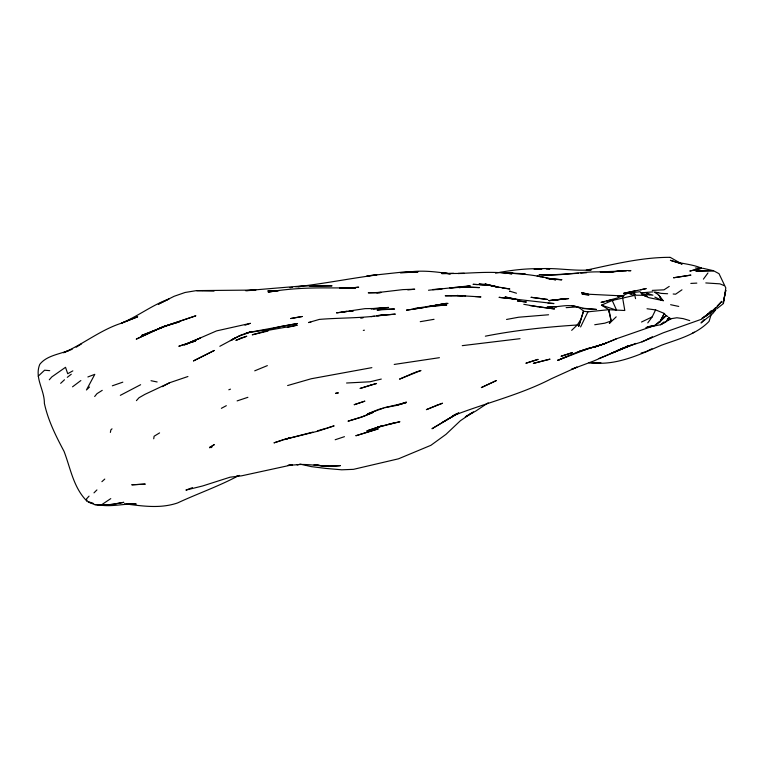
<?xml version="1.0" encoding="UTF-8"?>
<svg xmlns="http://www.w3.org/2000/svg" width="764" height="764" viewBox="0 0 764 764"><rect width="100%" height="100%" fill="white"/><g stroke="black" fill="none" stroke-linecap="round" stroke-linejoin="round"><path stroke-width="1.15" d="M89.054 496.123L86.408 499.016L87.201 501.385C73.449 487.852 70.651 468.561 64.042 451.352C55.906 436.063 47.998 420.334 44.369 403.287C44.579 389.85 34.208 377.836 39.776 364.352C46.566 355.652 59.162 354.305 68.817 350.418M153.726 438.784L154.099 436.244L159.581 432.901M608.316 309.382L601.459 305.17L612.222 300.481L633.757 295.553L634.216 293.128L628.371 293.061L617.665 297.912L601.029 302.382L604.477 301.895M110.369 432.414L110.895 429.846L112.021 428.824M711.341 313.966L709.068 321.377C696.376 334.517 678.279 339.149 661.681 345.127C638.723 354.974 615.058 366.424 589.359 362.489M622.584 297.654L624.799 310.49L608.593 309.707L587.927 311.827L583.515 311.225L578.644 326.467L583.515 311.225C573.965 301.073 559.095 307.93 547.1 307.118L552.935 306.861M580.602 326.954L587.927 311.827M647.786 322.895L652.16 316.917L655.588 309.897L664.002 313.297M663.744 314.663L659.743 322.131L654.729 325.474L616.452 338.777L603.99 343.953L589.006 348.432M571.673 330.344L577.25 324.986L580.926 319.495M703.405 279.147L707.961 272.958M689.711 320.593L683.159 318.617L676.875 317.757L671.04 318.712L668.968 317.748L665.759 321.93L660.612 324.729L645.943 327.584L654.729 325.474L659.084 321.72M715.916 309.468L712.745 313.546L700.999 322.981L704.236 319.495M94.669 396.506L96.99 393.661L102.233 390.347M38.2 376.184L44.589 370.215L49.717 370.655M49.288 379.784L51.828 376.9L65.523 367.303L67.71 373.711L72.838 370.874M136.422 400.642L138.981 397.757L144.959 394.339L169.684 382.716L187.925 376.518M715.648 307.586L711.771 311.521L704.561 316.793L711.37 310.852L706.71 315.627L708.6 313.67L701.514 319.237L663.295 332.789L641.999 341.842L627.024 346.675L593.466 361.105L571.663 369.27L576.973 367.131L551.331 378.753C519.873 395.007 485.169 403.067 452.422 415.998L458.734 412.904L431.975 428.738L457.111 413.725L442.318 422.368M717.195 306.02L721.837 301.303L716.575 307.309L711.771 311.521L709.67 312.466M93.982 492.866L96.913 489.925M616.204 316.831L609.357 323.478L611.152 320.985L608.975 309.726L609.042 312.018M89.531 387.004L86.437 389.974L94.812 374.322L87.879 376.958M60.652 383.337L64.472 379.775M101.889 481.683L104.773 479.076M72.542 386.813L80.86 380.539M660.822 320.221L666.055 315.713L667.822 316.477M663.954 321.94L660.612 324.729L671.04 318.712L667.879 319.944M667.297 319.142L668.968 317.748M67.289 377.33L71.281 374.226M110.77 498.615L100.752 505.338L94.755 504.622L88.299 502.043L91.766 502.645M715.19 309.792L702.001 318.273M681.966 289.814L675.605 294.197L673.16 293.997M209.613 447.809L214.321 444.591L209.517 447.427L211.685 447.484L209.517 447.427M473.403 411.901L460.367 420.744L445.966 434.363L430.906 445.307L398.502 458.811L353.484 469.344L341.699 469.803L325.913 468.427L311.301 466.623L299.851 464.034M712.134 312.027L702.966 317.728M488.167 402.829L475.743 411.08L465.266 416.896L472.496 412.455M669.235 286.404L664.002 289.833L652.246 290.387M716.918 308.694L723.441 303.537L725.8 287.894L719.019 273.684L713.481 270.714L703.166 268.336M76.19 347.228L81.605 343.819M692.385 333.247L694.209 332.149M451.304 417.115L456.891 413.792M162.379 386.641L169.684 382.716M219.831 346.293L235.513 337.889L230.356 340.639M221.369 408.329L226.325 405.684M140.624 384.712L120.33 395.341M651.979 348.756L645.59 351.841L641.158 353.025M238.502 475.705C218.838 486.276 197.78 493.544 177.62 502.932C160.249 508.9 142.104 506.016 124.417 503.801M641.512 322.026L652.16 316.917M641.999 341.842L652.427 336.981L647.194 339.426M162.627 326.906L136.25 339.13L162.866 326.801L195.87 315.771L168.529 325.12L141.445 335.539L163.143 326.935L157.632 329.227M238.406 475.552L236.257 476.526L239.533 475.418M414.46 372.622L399.515 379.135L420.964 370.511L415.54 372.144M624.427 347.448L617.092 350.714L630.883 345.213L610.99 353.436L628.782 345.653M189.969 342.855L184.496 344.803L216.565 330.898L250.411 323.325L245.034 325.187M635.782 343.408L599.129 358.44M625.477 346.98L628.705 345.586M184.496 344.803L200.56 337.955L189.778 342.539M567.537 356.291L557.682 360.36L578.319 351.698M588.051 348.671L578.109 351.812L603.99 343.953L616.452 338.777M254.718 370.827L267.352 365.622M557.682 360.36L587.936 348.737M72.217 349.234L63.555 352.729C83.457 344.077 100.552 329.914 121.428 323.201C137.854 316.363 152.084 305.046 168.949 299.02L158.32 304.215L174.116 296.289L185.089 292.478L196.529 290.597L255.883 290.053L246.581 290.702M377.263 409.934L367.446 413.973L383.709 407.995L378.256 409.533M228.808 389.793L230.48 389.143M701.963 268.212L689.997 271L701.963 268.212L695.345 268.049M192.452 487.633L185.91 490.106L202.632 485.971L230.107 477.185L241.672 475.81L292.402 464.779L287.99 465.352M400.527 404.261L406.429 402.131L396.697 405.407L384.416 407.728L406.19 402.58L396.697 405.407M192.165 342.071L195.45 340.906L179.005 346.188L195.45 340.906M112.337 385.81L122.803 382.162M282.852 439.816L273.961 442.872L290.416 437.657L285.001 439.329L318.435 431.049L334.126 425.854L327.097 428.021M579.418 351.325L589.311 347.992M366.491 431.02L381.771 425.863M368.028 430.495L382.879 425.51M237.117 400.899L247.889 397.318M335.176 439.749L344.449 436.674M287.627 385.543L311.273 378.743L371.867 367.646M603.99 343.953L589.149 348.317M317.385 430.82L326.018 428.327M312.868 432.118L283.912 439.529M387.52 424.526L377.492 427.324L399.925 421.728L388.628 424.211L394.167 423.008M647.929 326.801L651.348 325.894M287.302 327.422L297.253 325.187L268.842 330.182L252.244 334.813L267.992 331.051M381.293 379.068L370.053 381.78L346.56 383.012M640.7 289.852L646.21 288.563L623.577 293.328L634.884 290.922M425.118 307.453L448.01 303.384L435.193 305.399L446.587 303.327L436.607 305.142M586.294 270.15C613.836 264.258 641.607 257.306 669.904 257.334M506.542 319.457L518.689 317.222L548.581 314.768M459.298 287.741L470.185 285.774L428.499 290.244M440.78 304.387L413.763 308.666L421.613 307.911M495.53 273.14C510.849 270.217 526.444 268.25 542.068 268.794L534.151 269.3C553.193 266.751 572.198 271.516 591.269 269.835L589.197 270.045M363.311 330.392L364.418 330.201M594.726 324.748L604.868 323.162L611.152 320.985L608.593 309.707M420.238 321.682L434.047 319.314M613.53 299.698L606.721 300.844L611.343 300.281M485.369 336.179C515.71 330.172 546.47 327.021 577.25 324.986M360.742 318.196L363.034 317.834M462.258 345.653L520.045 338.681M295.792 286.853C322.952 283.893 349.788 278.459 376.805 274.944L366.911 275.919L406.076 271.717L413.907 271.631M394.214 364.438L439.415 357.686M289.976 287.703L292.259 287.388M371.046 316.668L374.475 316.201M376.767 315.895L395.322 314.119L377.941 315.542L383.633 314.969C362.337 318.378 340.82 317.623 319.39 319.4L308.503 322.542L310.814 322.265M348.919 288.439L358.679 287.168L348.441 288.171L349.845 288.028L339.608 288.248L355.642 287.885L330.172 287.923C309.449 287.675 288.639 288.525 268.202 292.106L279.299 290.501L267.763 290.988L276.73 291.409M548.944 300.634L568.578 298.571L548.944 300.634L565.179 298.791L553.585 300.042M346.875 311.531L336.494 312.877L365.087 308.637L382.745 308.369L370.932 308.732L388.589 307.443L373.606 309.009M620.12 296.317L622.469 296.451L617.713 296.165L623.558 295.869M628.581 270.819L630.921 270.685C620.616 269.826 610.512 273.502 600.265 271.831L626.251 270.953M613.435 271.678L607.533 272.385L619.107 271.048M633.757 295.553L628.371 293.061L639.946 291.733L643.632 295.296L648.741 297.635L661.93 300.376L659.045 295.362L654.576 291.934L661.185 293.386L667.621 293.729M407.804 289.919L414.728 289.203L402.924 289.613L376.642 292.707L381.236 292.469M298.065 286.892L300.347 286.681M245.445 290.673L302.468 285.927L332.053 285.822L313.307 286.118M100.752 505.338L112.442 504.469L123.816 502.33L106.798 505.243L94.755 504.622M578.453 273.292L549.154 274.973L539.126 274.677C562.142 276.74 584.89 270.017 607.772 272.376M580.774 273.13L586.58 272.71M442.175 288.897L432.539 289.566L438.488 289.546M288.362 465.324L298.438 464.646L296.871 464.665C311.464 463.49 325.894 467.931 340.438 465.61L322.828 466.107L328.749 466.479L313.985 464.856L327.584 466.355M623.796 295.716L619.117 296.021L623.739 295.974L581.948 293.901L588.796 295.362M566.134 307.644L577.842 306.88M504.975 273.245L525.04 273.646L504.842 273.264M346.875 311.445L342.272 311.702L346.971 311.454M349.32 311.33L352.844 311.139M690.828 283.415L696.825 283.11M349.024 311.33L353.025 311.129M411.892 271.65C424.851 270.332 437.791 272.003 450.588 273.942M504.832 273.493L513.026 273.187L505.949 273.407M381.121 292.383L368.258 292.813L380.147 292.774M310.852 286.147L314.386 286.042L309.745 286.128M453.577 273.311L441.745 273.579L464.302 273.416M646.831 292.746L640.948 292.851L653.077 291.858M655.063 292.612L658.597 292.545M589.025 362.852L600.886 362.699L591.451 362.528M415.922 271.602L417.937 271.583M464.436 273.436L458.066 273.493C475.972 272.834 494.069 271.172 511.87 273.856L500.726 272.481M110.083 504.488L112.442 504.469L106.798 505.243L103.331 504.651M705.793 282.938L719.898 283.845L724.301 285.641M643.632 295.296L636.02 295.2L634.216 293.128L635.572 298.657M126.776 503.848L136.202 504.02C123.453 503.514 110.455 507.411 97.859 504.66M506.542 273.226C523.12 273.436 539.623 275.88 555.695 279.863L546.375 278.335M465.601 295.897L457.053 295.487L480.957 296.909L475.036 296.518M549.345 279.022L561.731 279.691L546.25 278.316M548.055 303.241L553.967 303.556L499.026 297.339L507.926 298.361M550.386 279.07L561.731 279.691M477.452 284.571L473.021 284.323L488.521 285.173L479.668 284.685M556.44 306.708L554.215 306.565L556.421 306.794M582.922 308.541L596.445 309.458L584.269 308.331L571.701 305.59M546.327 269.043L549.688 269.3M641.903 294.321L652.924 295.162L646.64 293.271L649.696 294.694M447.771 273.426L441.802 272.824L449.614 273.837M647.022 308.752L655.588 309.897M537.694 306.756L523.798 304.301M644.892 295.974L647.127 296.251L643.966 295.248M538.763 306.88L554.559 308.942L529.929 305.543M502.11 287.952L509.855 288.983L490.612 285.765M543.099 276.979L537.14 276.176L540.616 276.654M482.495 284.542L479.018 284.017L484.92 284.323L497.431 286.853L485.083 283.998L498.796 287.503L491.3 285.602M485.98 285.067L488.291 285.411M511.269 298.743L513.561 299.087M316.038 464.923L319.4 465.438M519.329 299.889L505.004 296.957L515.28 299.154M151.014 380.711L157.145 381.971M670.62 304.702L678.738 306.431M701.438 268.126C691.554 263.866 680.523 263.847 670.381 260.295L681.908 264.038L670.229 257.353M88.299 502.043L93.609 503.505M628.371 293.061L630.558 293.672M516.474 293.214L509.607 291.141L510.18 291.323M601.459 305.17L616.577 310.174L612.222 300.481M676.455 261.918L680.218 263.265M654.796 297.062L661.93 300.376M681.163 263.599L681.908 264.038M660.106 297.626L663.267 300.882L659.045 295.362M725.79 290.377L723.212 302.869L725.79 290.377M664.288 313.507L659.743 322.131L666.055 315.713L664.288 313.507M238.282 336.408L231.549 339.951L240.899 335.09L251.919 331.481L238.282 336.408M214.245 350.466L193.531 360.885L214.245 350.466M496.256 380.606L481.396 387.558L496.256 380.606M241.137 338.032L235.885 340.4L246.762 336.227L241.137 338.032M363.874 416.237L348.002 421.203L360.866 417.383L373.128 412.379L363.874 416.237M137.596 316.812L121.428 323.201L137.596 316.812M437.161 405.149L426.36 409.647L442.518 403.22L437.161 405.149M378.113 428.9L355.976 435.709L378.113 428.9M605.642 343.265L594.678 347.076L605.642 343.265M364.734 401.186L354.276 404.681L364.734 401.186M572.246 352.672L561.215 356.215L572.246 352.672M537.961 359.414L526.062 363.177L537.961 359.414M163.095 326.734L179.244 321.892L163.095 326.734M371.075 384.98L360.025 388.484L376.537 383.49L371.075 384.98M544.531 360.493L533.339 363.397L550.032 359.156L544.531 360.493M280.35 326.581L269.148 329.446L246.199 332.903L297.32 323.525L280.35 326.581M338.194 392.916L335.702 393.298L338.194 392.916M302.162 316.506L290.759 318.531L302.162 316.506M690.761 275.136L673.676 277.752L690.761 275.136M423.59 307.567L406.496 310.174L423.59 307.567M382.735 309.305L377.082 310.031L394.558 309.019L382.735 309.305M435.06 305.81L429.378 306.421L446.749 304.989L435.06 305.81M455.583 287.484L449.862 287.904L467.367 286.997L479.41 287.589L461.561 287.102L467.367 286.997L455.583 287.484M145.093 484.109L131.943 484.806L145.093 484.109M406.028 272.49L400.25 272.691L417.832 272.137L406.028 272.49M701.639 270.914L695.851 271.086L713.481 270.714L701.639 270.914M451.046 295.735L445.231 295.792L462.927 295.678L451.046 295.735M202.355 290.597L196.529 290.597L214.292 290.778L202.355 290.597M523.388 301.618L517.39 300.93L526.406 302.028L523.388 301.618M547.626 299.507L531.161 297.311L547.626 299.507M588.07 294.092L581.566 292.679L588.07 294.092"/></g></svg>
